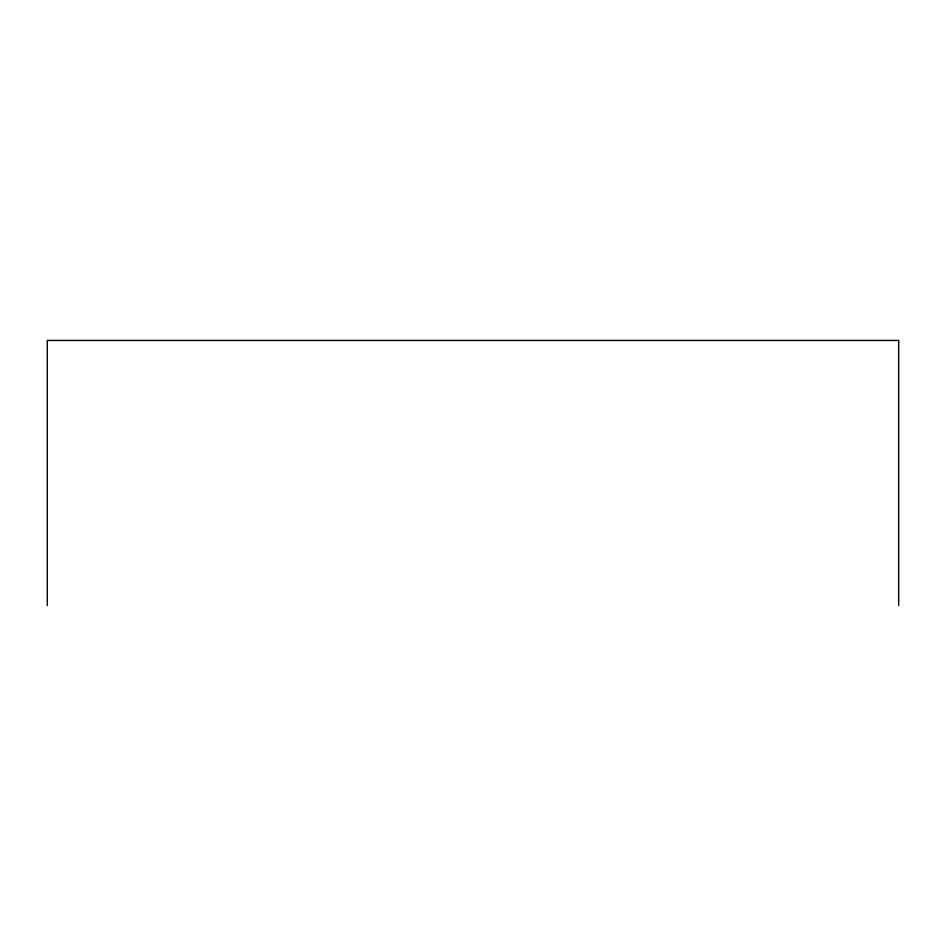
<?xml version="1.0" encoding="UTF-8"?>
<svg xmlns="http://www.w3.org/2000/svg" width="946" height="946" viewBox="0 0 946 946"><rect width="100%" height="100%" fill="white"/><g stroke="black" fill="none" stroke-linecap="round" stroke-linejoin="round"><path stroke-width="1.42" d="M898.7 605.57L898.7 340.43L47.3 340.43L47.3 605.57"/></g></svg>
